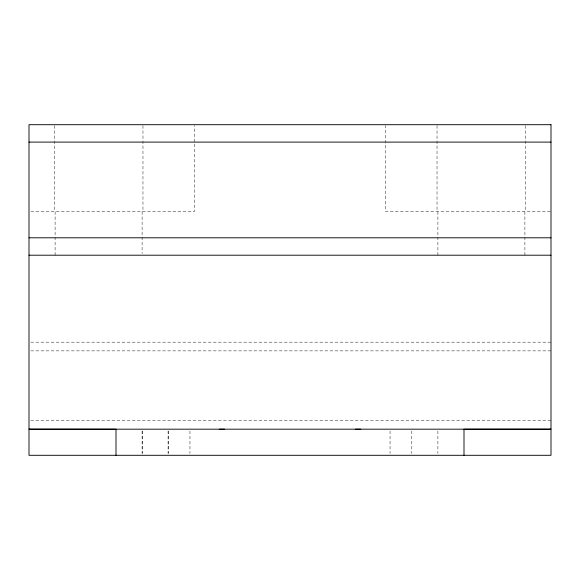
<?xml version="1.0" encoding="UTF-8"?>
<svg xmlns="http://www.w3.org/2000/svg" width="580" height="580" viewBox="0 0 580 580"><rect width="100%" height="100%" fill="white"/><g stroke="black" fill="none" stroke-linecap="round" stroke-linejoin="round"><path stroke-width="0.43" stroke-dasharray="2.9 2.17" d="M30.928 211.7L194.3 211.7L194.3 125.606M550.355 211.7L385.7 211.7L385.7 125.606M30.812 342.171L551 342.171M30.812 350.871L551 350.871M30.812 420.471L551 420.471M525.77 125.606L525.77 211.7M524.9 211.7L524.9 255.2M437.9 211.7L437.9 255.2M437.9 430.998L437.9 453.502M437.03 125.606L437.03 211.7M411.8 430.998L411.8 453.502M390.05 430.998L390.05 453.502M189.95 430.998L189.95 453.502M168.2 430.998L168.2 453.502M168.091 430.998L168.091 453.502M142.97 125.606L142.97 211.7M142.209 430.998L142.209 453.502M142.1 211.7L142.1 253.424M142.1 430.998L142.1 453.502M55.1 211.7L55.1 255.2M54.23 125.606L54.23 211.7"/><path stroke-width="0.87" d="M219.255 429.2L224.561 429.185M29 142.1L551 142.1M29 237.8L551 237.8M29 255.2L551 255.2M355.438 429.185L360.745 429.2M464 455.264L464 429.2L551 429.178L29 429.178L116 429.2L116 455.271M551 124.7L29 124.7L29 455.3L551 455.3L551 124.7"/></g></svg>
